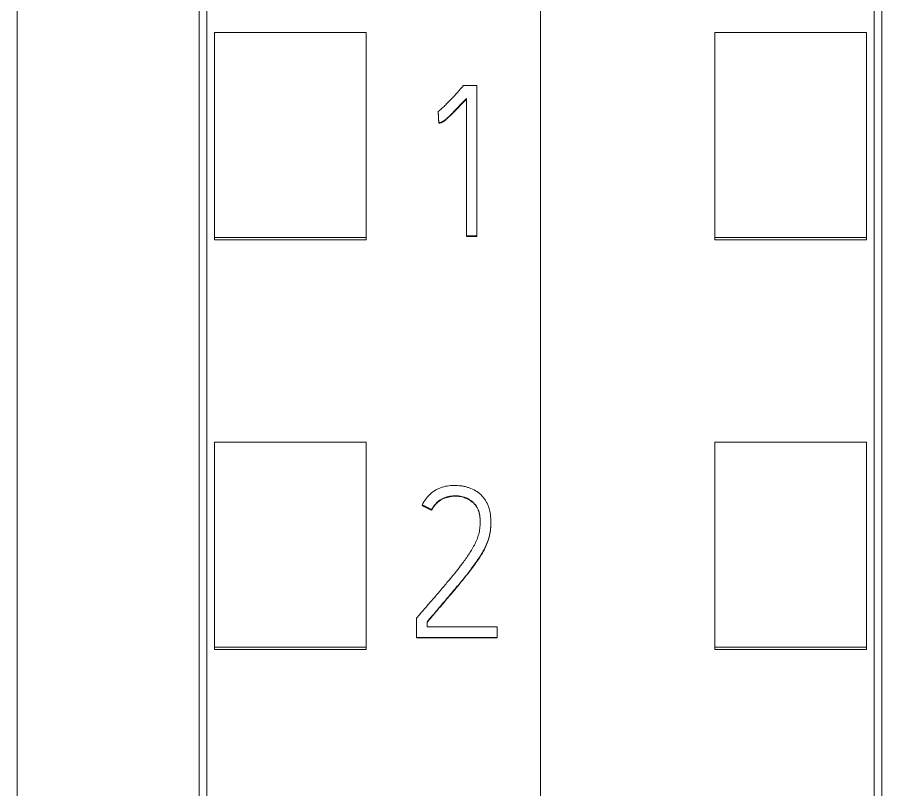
# Model space of a CAD drawing. Header units: millimetres. Extents: x 1359 to 3577, y 1336 to 3557.
# Drawn here: x 2813.07 to 2824.47, y 3022.26 to 3032.44 of the extents above; entities that cross this region are included whole.
import ezdxf

# ---------------------------------------------------------------- set-up
doc = ezdxf.new("R2010")
doc.units = ezdxf.units.MM
doc.layers.add('000-PI-Oprema', color=30, linetype='Continuous', lineweight=5)

msp = doc.modelspace()

# ---------------------------------------------------------------- linework, layer by layer
at = {"layer": '000-PI-Oprema', "color": 0, "linetype": 'ByBlock', "lineweight": 0}
for p, q in [((2819.971, 3041.237), (2819.971, 2927.819)), ((2819.971, 3041.237), (2819.971, 2927.819)), ((2815.571, 2930.141), (2815.571, 3038.956)), ((2824.371, 3038.956), (2824.371, 2930.141)), ((2815.671, 3029.537), (2815.671, 3032.241)), ((2815.671, 3032.241), (2817.671, 3032.241)), ((2817.671, 3029.537), (2817.671, 3032.241)), ((2822.271, 3029.537), (2822.271, 3032.241)), ((2824.271, 3032.241), (2822.271, 3032.241)), ((2824.271, 3029.537), (2824.271, 3032.241)), ((2819.132, 3031.54), (2818.958, 3031.54)), ((2819.132, 3029.558), (2819.132, 3031.54)), ((2818.994, 3031.369), (2818.994, 3029.558)), ((2818.622, 3031.196), (2818.622, 3031.19)), ((2818.63, 3031.049), (2818.63, 3031.043)), ((2818.994, 3029.558), (2819.132, 3029.558)), ((2818.994, 3029.558), (2818.994, 3029.552)), ((2819.132, 3029.552), (2818.994, 3029.552)), ((2819.132, 3029.558), (2819.132, 3029.552)), ((2815.671, 3029.505), (2815.671, 3029.537)), ((2815.671, 3029.537), (2817.671, 3029.537)), ((2815.671, 3029.505), (2817.671, 3029.505)), ((2817.671, 3029.505), (2817.671, 3029.537)), ((2822.271, 3029.505), (2822.271, 3029.537)), ((2824.271, 3029.537), (2822.271, 3029.537)), ((2824.271, 3029.505), (2822.271, 3029.505)), ((2824.271, 3029.505), (2824.271, 3029.537)), ((2815.671, 3024.136), (2815.671, 3026.839)), ((2815.671, 3026.839), (2817.671, 3026.839)), ((2817.671, 3024.136), (2817.671, 3026.839)), ((2822.271, 3024.136), (2822.271, 3026.839)), ((2824.271, 3026.839), (2822.271, 3026.839)), ((2824.271, 3024.136), (2824.271, 3026.839)), ((2818.411, 3026.012), (2818.411, 3026.005)), ((2818.536, 3025.948), (2818.536, 3025.942)), ((2819.318, 3025.78), (2819.318, 3025.786)), ((2818.336, 3024.52), (2818.336, 3024.266)), ((2818.475, 3024.404), (2818.475, 3024.471)), ((2819.401, 3024.404), (2818.475, 3024.404)), ((2819.401, 3024.266), (2819.401, 3024.404)), ((2818.336, 3024.266), (2818.336, 3024.26)), ((2818.336, 3024.266), (2819.401, 3024.266)), ((2819.401, 3024.26), (2818.336, 3024.26)), ((2819.401, 3024.266), (2819.401, 3024.26)), ((2815.671, 3024.105), (2815.671, 3024.136)), ((2815.671, 3024.136), (2817.671, 3024.136)), ((2815.671, 3024.105), (2817.671, 3024.105)), ((2817.671, 3024.105), (2817.671, 3024.136)), ((2822.271, 3024.105), (2822.271, 3024.136)), ((2824.271, 3024.136), (2822.271, 3024.136)), ((2824.271, 3024.105), (2822.271, 3024.105)), ((2824.271, 3024.105), (2824.271, 3024.136))]:
    msp.add_line(p, q, dxfattribs=at)
for points, knots in [([(2815.471, 2929.856), (2815.471, 2933.196), (2815.471, 2941.161), (2815.471, 2953.801), (2815.471, 2969.287), (2815.471, 2983.582), (2815.471, 2997.792), (2815.471, 3012.358), (2815.471, 3026.528), (2815.471, 3036.098), (2815.471, 3039.142)], [0, 0, 0, 0, 0.091483, 0.21812, 0.346206, 0.515858, 0.610111, 0.736264, 0.916066, 1, 1, 1, 1]), ([(2824.471, 3039.142), (2824.471, 3036.098), (2824.471, 3026.528), (2824.471, 3012.358), (2824.471, 2997.792), (2824.471, 2983.582), (2824.471, 2969.287), (2824.471, 2953.801), (2824.471, 2941.161), (2824.471, 2933.196), (2824.471, 2929.856)], [0, 0, 0, 0, 0.083934, 0.263736, 0.389889, 0.484142, 0.653794, 0.78188, 0.908517, 1, 1, 1, 1]), ([(2813.071, 3036.077), (2813.071, 3034.053), (2813.071, 3025.504), (2813.071, 3012.358), (2813.071, 2997.792), (2813.071, 2983.582), (2813.071, 2969.287), (2813.071, 2953.801), (2813.071, 2941.043), (2813.071, 2932.161), (2813.071, 2927.904), (2813.071, 2927.106)], [0, 0, 0, 0, 0.055935, 0.236292, 0.362833, 0.457376, 0.627551, 0.756032, 0.883059, 0.978086, 1, 1, 1, 1]), ([(2818.958, 3031.54), (2818.931, 3031.51), (2818.904, 3031.48), (2818.85, 3031.421), (2818.822, 3031.392), (2818.781, 3031.348), (2818.767, 3031.334), (2818.739, 3031.305), (2818.725, 3031.29), (2818.697, 3031.262), (2818.682, 3031.249), (2818.652, 3031.222), (2818.637, 3031.209), (2818.622, 3031.196)], [0, 0, 0, 0, 0.25, 0.25, 0.5, 0.5, 0.625, 0.625, 0.75, 0.75, 0.875, 0.875, 1, 1, 1, 1]), ([(2818.63, 3031.049), (2818.635, 3031.049), (2818.64, 3031.05), (2818.651, 3031.052), (2818.656, 3031.053), (2818.665, 3031.057), (2818.67, 3031.059), (2818.679, 3031.064), (2818.683, 3031.067), (2818.696, 3031.075), (2818.704, 3031.082), (2818.72, 3031.094), (2818.728, 3031.101), (2818.751, 3031.121), (2818.766, 3031.135), (2818.795, 3031.163), (2818.81, 3031.178), (2818.853, 3031.221), (2818.881, 3031.25), (2818.938, 3031.309), (2818.966, 3031.339), (2818.994, 3031.369)], [0, 0, 0, 0, 0.03125, 0.03125, 0.0625, 0.0625, 0.09375, 0.09375, 0.125, 0.125, 0.1875, 0.1875, 0.25, 0.25, 0.375, 0.375, 0.5, 0.5, 0.75, 0.75, 1, 1, 1, 1]), ([(2818.994, 3031.363), (2818.966, 3031.333), (2818.938, 3031.303), (2818.881, 3031.244), (2818.853, 3031.215), (2818.81, 3031.171), (2818.795, 3031.157), (2818.765, 3031.129), (2818.75, 3031.115), (2818.727, 3031.095), (2818.72, 3031.088), (2818.704, 3031.075), (2818.696, 3031.069), (2818.683, 3031.06), (2818.679, 3031.058), (2818.67, 3031.053), (2818.665, 3031.05), (2818.656, 3031.047), (2818.651, 3031.046), (2818.64, 3031.043), (2818.635, 3031.043), (2818.63, 3031.043)], [0, 0, 0, 0, 0.25, 0.25, 0.5, 0.5, 0.625, 0.625, 0.75, 0.75, 0.8125, 0.8125, 0.875, 0.875, 0.90625, 0.90625, 0.9375, 0.9375, 0.96875, 0.96875, 1, 1, 1, 1]), ([(2818.475, 3024.471), (2818.514, 3024.517), (2818.553, 3024.562), (2818.631, 3024.654), (2818.67, 3024.7), (2818.748, 3024.791), (2818.787, 3024.837), (2818.865, 3024.929), (2818.903, 3024.975), (2818.979, 3025.068), (2819.017, 3025.115), (2819.071, 3025.187), (2819.089, 3025.211), (2819.124, 3025.26), (2819.142, 3025.285), (2819.175, 3025.335), (2819.191, 3025.36), (2819.221, 3025.412), (2819.236, 3025.438), (2819.254, 3025.479), (2819.26, 3025.493), (2819.271, 3025.521), (2819.277, 3025.535), (2819.291, 3025.578), (2819.298, 3025.608), (2819.309, 3025.666), (2819.313, 3025.696), (2819.317, 3025.741), (2819.318, 3025.756), (2819.318, 3025.786), (2819.318, 3025.801), (2819.316, 3025.846), (2819.313, 3025.876), (2819.305, 3025.921), (2819.302, 3025.935), (2819.294, 3025.965), (2819.29, 3025.979), (2819.279, 3026.007), (2819.273, 3026.021), (2819.26, 3026.048), (2819.252, 3026.061), (2819.24, 3026.08), (2819.236, 3026.086), (2819.227, 3026.099), (2819.222, 3026.105), (2819.208, 3026.122), (2819.198, 3026.133), (2819.176, 3026.155), (2819.165, 3026.165), (2819.147, 3026.178), (2819.141, 3026.183), (2819.128, 3026.191), (2819.122, 3026.195), (2819.089, 3026.215), (2819.061, 3026.227), (2819.018, 3026.242), (2819.004, 3026.246), (2818.974, 3026.254), (2818.959, 3026.257), (2818.929, 3026.263), (2818.914, 3026.264), (2818.884, 3026.267), (2818.869, 3026.268), (2818.839, 3026.269), (2818.824, 3026.268), (2818.794, 3026.267), (2818.779, 3026.266), (2818.733, 3026.261), (2818.704, 3026.255), (2818.66, 3026.241), (2818.646, 3026.236), (2818.625, 3026.227), (2818.618, 3026.223), (2818.605, 3026.216), (2818.598, 3026.213), (2818.565, 3026.194), (2818.541, 3026.176), (2818.507, 3026.146), (2818.496, 3026.135), (2818.476, 3026.113), (2818.466, 3026.101), (2818.439, 3026.065), (2818.424, 3026.039), (2818.411, 3026.012)], [0, 0, 0, 0, 0.0625, 0.0625, 0.125, 0.125, 0.1875, 0.1875, 0.25, 0.25, 0.3125, 0.3125, 0.34375, 0.34375, 0.375, 0.375, 0.40625, 0.40625, 0.4375, 0.4375, 0.453125, 0.453125, 0.46875, 0.46875, 0.5, 0.5, 0.53125, 0.53125, 0.546875, 0.546875, 0.5625, 0.5625, 0.59375, 0.59375, 0.609375, 0.609375, 0.625, 0.625, 0.640625, 0.640625, 0.65625, 0.65625, 0.664062, 0.664062, 0.671875, 0.671875, 0.6875, 0.6875, 0.703125, 0.703125, 0.710937, 0.710937, 0.71875, 0.71875, 0.75, 0.75, 0.765625, 0.765625, 0.78125, 0.78125, 0.796875, 0.796875, 0.8125, 0.8125, 0.828125, 0.828125, 0.84375, 0.84375, 0.875, 0.875, 0.890625, 0.890625, 0.898437, 0.898437, 0.90625, 0.90625, 0.9375, 0.9375, 0.953125, 0.953125, 0.96875, 0.96875, 1, 1, 1, 1]), ([(2818.536, 3025.948), (2818.547, 3025.971), (2818.561, 3025.993), (2818.585, 3026.024), (2818.594, 3026.033), (2818.612, 3026.051), (2818.622, 3026.06), (2818.654, 3026.082), (2818.676, 3026.095), (2818.725, 3026.114), (2818.75, 3026.121), (2818.788, 3026.129), (2818.801, 3026.13), (2818.827, 3026.133), (2818.84, 3026.133), (2818.879, 3026.133), (2818.904, 3026.13), (2818.942, 3026.121), (2818.955, 3026.118), (2818.979, 3026.11), (2818.991, 3026.105), (2819.026, 3026.088), (2819.048, 3026.075), (2819.079, 3026.05), (2819.089, 3026.041), (2819.106, 3026.023), (2819.115, 3026.013), (2819.126, 3025.997), (2819.129, 3025.991), (2819.136, 3025.98), (2819.145, 3025.963), (2819.152, 3025.945), (2819.16, 3025.92), (2819.163, 3025.907), (2819.169, 3025.882), (2819.171, 3025.869), (2819.174, 3025.844), (2819.175, 3025.831), (2819.177, 3025.805), (2819.177, 3025.792), (2819.177, 3025.767), (2819.176, 3025.754), (2819.174, 3025.728), (2819.173, 3025.715), (2819.168, 3025.677), (2819.163, 3025.651), (2819.153, 3025.614), (2819.149, 3025.602), (2819.141, 3025.577), (2819.137, 3025.565), (2819.122, 3025.529), (2819.111, 3025.506), (2819.087, 3025.461), (2819.074, 3025.439), (2819.048, 3025.395), (2819.034, 3025.374), (2818.991, 3025.31), (2818.962, 3025.268), (2818.869, 3025.145), (2818.804, 3025.066), (2818.705, 3024.948), (2818.672, 3024.909), (2818.605, 3024.831), (2818.572, 3024.792), (2818.504, 3024.714), (2818.471, 3024.675), (2818.403, 3024.598), (2818.37, 3024.559), (2818.336, 3024.52)], [0, 0, 0, 0, 0.03125, 0.03125, 0.046875, 0.046875, 0.0625, 0.0625, 0.09375, 0.09375, 0.125, 0.125, 0.140625, 0.140625, 0.15625, 0.15625, 0.1875, 0.1875, 0.203125, 0.203125, 0.21875, 0.21875, 0.25, 0.25, 0.265625, 0.265625, 0.28125, 0.28125, 0.289062, 0.289062, 0.296875, 0.3125, 0.3125, 0.328125, 0.328125, 0.34375, 0.34375, 0.359375, 0.359375, 0.375, 0.375, 0.390625, 0.390625, 0.40625, 0.40625, 0.4375, 0.4375, 0.453125, 0.453125, 0.46875, 0.46875, 0.5, 0.5, 0.53125, 0.53125, 0.5625, 0.5625, 0.625, 0.625, 0.75, 0.75, 0.8125, 0.8125, 0.875, 0.875, 0.9375, 0.9375, 1, 1, 1, 1]), ([(2819.177, 3025.777), (2819.177, 3025.788), (2819.177, 3025.798), (2819.175, 3025.821), (2819.174, 3025.834), (2819.171, 3025.86), (2819.17, 3025.872), (2819.164, 3025.898), (2819.161, 3025.91), (2819.153, 3025.935), (2819.149, 3025.947), (2819.14, 3025.965), (2819.137, 3025.971), (2819.131, 3025.982), (2819.128, 3025.988), (2819.109, 3026.015), (2819.092, 3026.034), (2819.066, 3026.054), (2819.061, 3026.058), (2819.05, 3026.066), (2819.034, 3026.077), (2819.006, 3026.092), (2818.982, 3026.102), (2818.957, 3026.111), (2818.945, 3026.115), (2818.907, 3026.123), (2818.881, 3026.126), (2818.828, 3026.127), (2818.802, 3026.125), (2818.764, 3026.118), (2818.751, 3026.115), (2818.726, 3026.108), (2818.714, 3026.104), (2818.69, 3026.094), (2818.678, 3026.088), (2818.655, 3026.076), (2818.644, 3026.069), (2818.612, 3026.046), (2818.594, 3026.028), (2818.569, 3025.998), (2818.562, 3025.987), (2818.548, 3025.965), (2818.542, 3025.954), (2818.536, 3025.942)], [0, 0, 0, 0, 0.034222, 0.034222, 0.076212, 0.076212, 0.118203, 0.118203, 0.160193, 0.160193, 0.202183, 0.202183, 0.223179, 0.223179, 0.244174, 0.244174, 0.328155, 0.328155, 0.34915, 0.34915, 0.370145, 0.412135, 0.454126, 0.454126, 0.496116, 0.496116, 0.580097, 0.580097, 0.664077, 0.664077, 0.706068, 0.706068, 0.748058, 0.748058, 0.790048, 0.790048, 0.832039, 0.832039, 0.916019, 0.916019, 0.95801, 0.95801, 1, 1, 1, 1]), ([(2819.318, 3025.78), (2819.318, 3025.774), (2819.318, 3025.769), (2819.318, 3025.748), (2819.317, 3025.733), (2819.313, 3025.688), (2819.309, 3025.658), (2819.298, 3025.6), (2819.29, 3025.57), (2819.276, 3025.527), (2819.271, 3025.513), (2819.26, 3025.485), (2819.254, 3025.471), (2819.235, 3025.43), (2819.22, 3025.404), (2819.19, 3025.352), (2819.174, 3025.327), (2819.141, 3025.277), (2819.124, 3025.253), (2819.089, 3025.204), (2819.071, 3025.18), (2819.016, 3025.108), (2818.979, 3025.061), (2818.903, 3024.968), (2818.864, 3024.922), (2818.787, 3024.83), (2818.748, 3024.785), (2818.67, 3024.693), (2818.631, 3024.648), (2818.553, 3024.556), (2818.514, 3024.51), (2818.475, 3024.465)], [0, 0, 0, 0, 0.010489, 0.010489, 0.038761, 0.038761, 0.095304, 0.095304, 0.151848, 0.151848, 0.180119, 0.180119, 0.208391, 0.208391, 0.264935, 0.264935, 0.321478, 0.321478, 0.378022, 0.378022, 0.434565, 0.434565, 0.547652, 0.547652, 0.660739, 0.660739, 0.773826, 0.773826, 0.886913, 0.886913, 1, 1, 1, 1])]:
    msp.add_open_spline(points, degree=3, knots=knots, dxfattribs=at)
for points, weights in [([(2818.622, 3031.196), (2818.626, 3031.122), (2818.63, 3031.049)], [0.499999997999, 0.500000002001, 0.499999997999]), ([(2818.63, 3031.043), (2818.626, 3031.116), (2818.622, 3031.19)], [0.499999993743, 0.500000006257, 0.499999993743]), ([(2818.411, 3026.012), (2818.473, 3025.98), (2818.536, 3025.948)], [0.500000158949, 0.499999841051, 0.500000158949]), ([(2818.536, 3025.942), (2818.473, 3025.974), (2818.411, 3026.005)], [0.49999998791, 0.50000001209, 0.49999998791])]:
    msp.add_rational_spline(points, weights, degree=2, dxfattribs=at)

doc.saveas('drawing.dxf')
